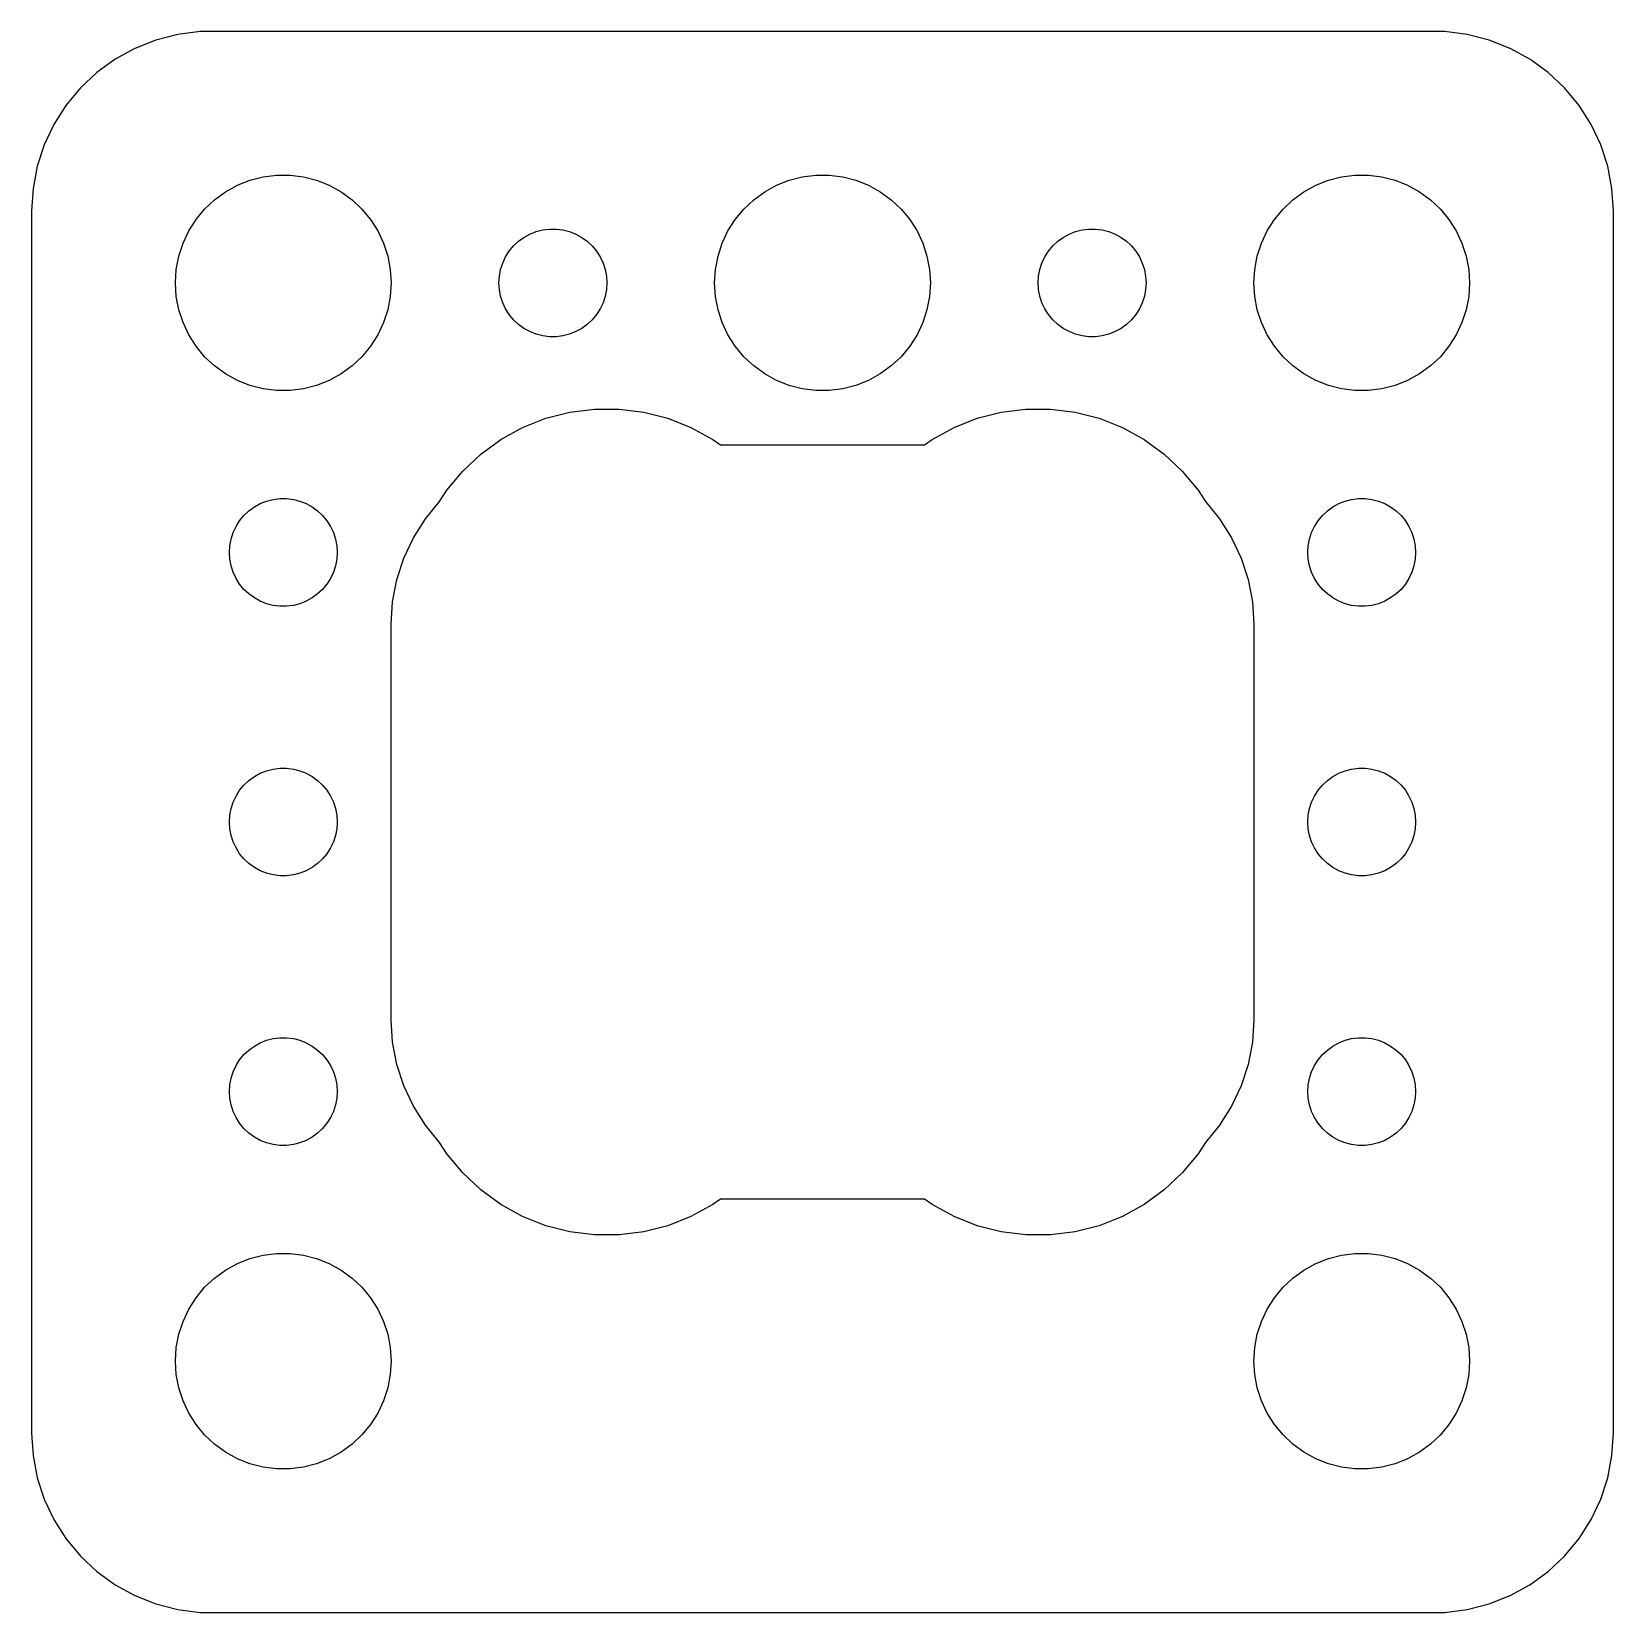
# Model space of a CAD drawing. Header units: metres. Extents: x -22 to 22, y 185 to 436.
# Drawn here: x -22 to 22, y 185.01 to 228.99 of the extents above; entities that cross this region are included whole.
import ezdxf

# ---------------------------------------------------------------- set-up
doc = ezdxf.new("R2010")
doc.units = ezdxf.units.M

msp = doc.modelspace()

# ---------------------------------------------------------------- linework, layer by layer
for p, q in [((-17.9369, 228.911), (-18.5451, 228.755)), ((-17.3139, 228.99), (-17.9369, 228.911)), ((17.3139, 228.99), (-17.3139, 228.99)), ((17.9369, 228.911), (17.3139, 228.99)), ((18.5451, 228.755), (17.9369, 228.911)), ((-19.1289, 228.524), (-19.6791, 228.222)), ((-18.5451, 228.755), (-19.1289, 228.524)), ((19.1289, 228.524), (18.5451, 228.755)), ((19.6791, 228.222), (19.1289, 228.524)), ((-19.6791, 228.222), (-20.1871, 227.853)), ((20.1871, 227.853), (19.6791, 228.222)), ((-20.1871, 227.853), (-20.6448, 227.423)), ((20.6448, 227.423), (20.1871, 227.853)), ((-20.6448, 227.423), (-21.0451, 226.939)), ((21.0451, 226.939), (20.6448, 227.423)), ((-21.0451, 226.939), (-21.3815, 226.409)), ((21.3815, 226.409), (21.0451, 226.939)), ((-21.3815, 226.409), (-21.6489, 225.841)), ((21.6489, 225.841), (21.3815, 226.409)), ((-21.6489, 225.841), (-21.8429, 225.243)), ((21.8429, 225.243), (21.6489, 225.841)), ((-21.8429, 225.243), (-21.9606, 224.627)), ((-16.2773, 224.714), (-15.927, 224.853)), ((-15.927, 224.853), (-15.5621, 224.947)), ((-15.5621, 224.947), (-15.1884, 224.994)), ((-15.1884, 224.994), (-14.8116, 224.994)), ((-14.8116, 224.994), (-14.4379, 224.947)), ((-14.4379, 224.947), (-14.0729, 224.853)), ((-14.0729, 224.853), (-13.7227, 224.714)), ((-1.27733, 224.714), (-0.92705, 224.853)), ((-0.92705, 224.853), (-0.56213, 224.947)), ((-0.56213, 224.947), (-0.18837, 224.994)), ((-0.18837, 224.994), (0.18837, 224.994)), ((0.18837, 224.994), (0.56213, 224.947)), ((0.56213, 224.947), (0.92705, 224.853)), ((0.92705, 224.853), (1.27733, 224.714)), ((13.7227, 224.714), (14.0729, 224.853)), ((14.0729, 224.853), (14.4379, 224.947)), ((14.4379, 224.947), (14.8116, 224.994)), ((14.8116, 224.994), (15.1884, 224.994)), ((15.1884, 224.994), (15.5621, 224.947)), ((15.5621, 224.947), (15.927, 224.853)), ((15.927, 224.853), (16.2773, 224.714)), ((21.9606, 224.627), (21.8429, 225.243)), ((-21.9606, 224.627), (-22, 224)), ((-16.9123, 224.312), (-16.6075, 224.533)), ((-16.6075, 224.533), (-16.2773, 224.714)), ((-13.7227, 224.714), (-13.3925, 224.533)), ((-13.3925, 224.533), (-13.0877, 224.312)), ((-1.91226, 224.312), (-1.60747, 224.533)), ((-1.60747, 224.533), (-1.27733, 224.714)), ((1.27733, 224.714), (1.60747, 224.533)), ((1.60747, 224.533), (1.91226, 224.312)), ((13.0877, 224.312), (13.3925, 224.533)), ((13.3925, 224.533), (13.7227, 224.714)), ((16.2773, 224.714), (16.6075, 224.533)), ((16.6075, 224.533), (16.9123, 224.312)), ((22, 224), (21.9606, 224.627)), ((-22, 224), (-22, 190)), ((-17.427, 223.763), (-17.1869, 224.054)), ((-17.1869, 224.054), (-16.9123, 224.312)), ((-13.0877, 224.312), (-12.8131, 224.054)), ((-12.8131, 224.054), (-12.5729, 223.763)), ((-2.42705, 223.763), (-2.1869, 224.054)), ((-2.1869, 224.054), (-1.91226, 224.312)), ((1.91226, 224.312), (2.1869, 224.054)), ((2.1869, 224.054), (2.42705, 223.763)), ((12.5729, 223.763), (12.8131, 224.054)), ((12.8131, 224.054), (13.0877, 224.312)), ((16.9123, 224.312), (17.1869, 224.054)), ((17.1869, 224.054), (17.427, 223.763)), ((22, 190), (22, 224)), ((-17.6289, 223.445), (-17.427, 223.763)), ((-12.5729, 223.763), (-12.3711, 223.445)), ((-2.62891, 223.445), (-2.42705, 223.763)), ((2.42705, 223.763), (2.62891, 223.445)), ((12.3711, 223.445), (12.5729, 223.763)), ((17.427, 223.763), (17.6289, 223.445)), ((-17.9057, 222.746), (-17.7893, 223.104)), ((-17.7893, 223.104), (-17.6289, 223.445)), ((-12.3711, 223.445), (-12.2107, 223.104)), ((-12.2107, 223.104), (-12.0942, 222.746)), ((-8.59344, 223.027), (-8.45613, 223.156)), ((-8.45613, 223.156), (-8.30373, 223.266)), ((-8.30373, 223.266), (-8.13866, 223.357)), ((-8.13866, 223.357), (-7.96352, 223.427)), ((-7.96352, 223.427), (-7.78107, 223.473)), ((-7.78107, 223.473), (-7.59418, 223.497)), ((-7.59418, 223.497), (-7.40581, 223.497)), ((-7.40581, 223.497), (-7.21892, 223.473)), ((-7.21892, 223.473), (-7.03647, 223.427)), ((-7.03647, 223.427), (-6.86133, 223.357)), ((-6.86133, 223.357), (-6.69626, 223.266)), ((-6.69626, 223.266), (-6.54385, 223.156)), ((-6.54385, 223.156), (-6.40654, 223.027)), ((-2.90575, 222.746), (-2.78932, 223.104)), ((-2.78932, 223.104), (-2.62891, 223.445)), ((2.62891, 223.445), (2.78932, 223.104)), ((2.78932, 223.104), (2.90575, 222.746)), ((6.40654, 223.027), (6.54385, 223.156)), ((6.54385, 223.156), (6.69626, 223.266)), ((6.69626, 223.266), (6.86133, 223.357)), ((6.86133, 223.357), (7.03647, 223.427)), ((7.03647, 223.427), (7.21892, 223.473)), ((7.21892, 223.473), (7.40581, 223.497)), ((7.40581, 223.497), (7.59418, 223.497)), ((7.59418, 223.497), (7.78107, 223.473)), ((7.78107, 223.473), (7.96352, 223.427)), ((7.96352, 223.427), (8.13866, 223.357)), ((8.13866, 223.357), (8.30373, 223.266)), ((8.30373, 223.266), (8.45613, 223.156)), ((8.45613, 223.156), (8.59344, 223.027)), ((12.0942, 222.746), (12.2107, 223.104)), ((12.2107, 223.104), (12.3711, 223.445)), ((17.6289, 223.445), (17.7893, 223.104)), ((17.7893, 223.104), (17.9057, 222.746)), ((-17.9763, 222.376), (-17.9057, 222.746)), ((-12.0942, 222.746), (-12.0237, 222.376)), ((-8.89465, 222.552), (-8.81445, 222.723)), ((-8.81445, 222.723), (-8.71352, 222.882)), ((-8.71352, 222.882), (-8.59344, 223.027)), ((-6.40654, 223.027), (-6.28647, 222.882)), ((-6.28647, 222.882), (-6.18553, 222.723)), ((-6.18553, 222.723), (-6.10533, 222.552)), ((-2.97633, 222.376), (-2.90575, 222.746)), ((2.90575, 222.746), (2.97633, 222.376)), ((6.10533, 222.552), (6.18553, 222.723)), ((6.18553, 222.723), (6.28647, 222.882)), ((6.28647, 222.882), (6.40654, 223.027)), ((8.59344, 223.027), (8.71352, 222.882)), ((8.71352, 222.882), (8.81445, 222.723)), ((8.81445, 222.723), (8.89465, 222.552)), ((12.0237, 222.376), (12.0942, 222.746)), ((17.9057, 222.746), (17.9763, 222.376)), ((-18, 222), (-17.9763, 222.376)), ((-12.0237, 222.376), (-12, 222)), ((-8.98816, 222.188), (-8.95287, 222.373)), ((-8.95287, 222.373), (-8.89465, 222.552)), ((-6.10533, 222.552), (-6.04712, 222.373)), ((-6.04712, 222.373), (-6.01183, 222.188)), ((-3, 222), (-2.97633, 222.376)), ((2.97633, 222.376), (3, 222)), ((6.01183, 222.188), (6.04712, 222.373)), ((6.04712, 222.373), (6.10533, 222.552)), ((8.89465, 222.552), (8.95287, 222.373)), ((8.95287, 222.373), (8.98816, 222.188)), ((12, 222), (12.0237, 222.376)), ((17.9763, 222.376), (18, 222)), ((-17.9763, 221.624), (-18, 222)), ((-12, 222), (-12.0237, 221.624)), ((-9, 222), (-8.98816, 222.188)), ((-8.98816, 221.812), (-9, 222)), ((-8.95287, 221.627), (-8.98816, 221.812)), ((-6.01183, 221.812), (-6.04712, 221.627)), ((-6.01183, 222.188), (-6, 222)), ((-6, 222), (-6.01183, 221.812)), ((-2.97633, 221.624), (-3, 222)), ((3, 222), (2.97633, 221.624)), ((6, 222), (6.01183, 222.188)), ((6.01183, 221.812), (6, 222)), ((6.04712, 221.627), (6.01183, 221.812)), ((8.98816, 221.812), (8.95287, 221.627)), ((8.98816, 222.188), (9, 222)), ((9, 222), (8.98816, 221.812)), ((12.0237, 221.624), (12, 222)), ((18, 222), (17.9763, 221.624)), ((-17.9057, 221.254), (-17.9763, 221.624)), ((-12.0237, 221.624), (-12.0942, 221.254)), ((-8.89465, 221.448), (-8.95287, 221.627)), ((-8.81445, 221.277), (-8.89465, 221.448)), ((-6.10533, 221.448), (-6.18553, 221.277)), ((-6.04712, 221.627), (-6.10533, 221.448)), ((-2.90575, 221.254), (-2.97633, 221.624)), ((2.97633, 221.624), (2.90575, 221.254)), ((6.10533, 221.448), (6.04712, 221.627)), ((6.18553, 221.277), (6.10533, 221.448)), ((8.89465, 221.448), (8.81445, 221.277)), ((8.95287, 221.627), (8.89465, 221.448)), ((12.0942, 221.254), (12.0237, 221.624)), ((17.9763, 221.624), (17.9057, 221.254)), ((-17.7893, 220.896), (-17.9057, 221.254)), ((-17.6289, 220.555), (-17.7893, 220.896)), ((-12.2107, 220.896), (-12.3711, 220.555)), ((-12.0942, 221.254), (-12.2107, 220.896)), ((-8.71352, 221.118), (-8.81445, 221.277)), ((-8.59344, 220.973), (-8.71352, 221.118)), ((-8.45613, 220.844), (-8.59344, 220.973)), ((-6.40654, 220.973), (-6.54385, 220.844)), ((-6.28647, 221.118), (-6.40654, 220.973)), ((-6.18553, 221.277), (-6.28647, 221.118)), ((-2.78932, 220.896), (-2.90575, 221.254)), ((-2.62891, 220.555), (-2.78932, 220.896)), ((2.78932, 220.896), (2.62891, 220.555)), ((2.90575, 221.254), (2.78932, 220.896)), ((6.28647, 221.118), (6.18553, 221.277)), ((6.40654, 220.973), (6.28647, 221.118)), ((6.54385, 220.844), (6.40654, 220.973)), ((8.59344, 220.973), (8.45613, 220.844)), ((8.71352, 221.118), (8.59344, 220.973)), ((8.81445, 221.277), (8.71352, 221.118)), ((12.2107, 220.896), (12.0942, 221.254)), ((12.3711, 220.555), (12.2107, 220.896)), ((17.7893, 220.896), (17.6289, 220.555)), ((17.9057, 221.254), (17.7893, 220.896)), ((-17.427, 220.237), (-17.6289, 220.555)), ((-12.3711, 220.555), (-12.5729, 220.237)), ((-8.30373, 220.734), (-8.45613, 220.844)), ((-8.13866, 220.643), (-8.30373, 220.734)), ((-7.96352, 220.573), (-8.13866, 220.643)), ((-7.78107, 220.527), (-7.96352, 220.573)), ((-7.59418, 220.503), (-7.78107, 220.527)), ((-7.40581, 220.503), (-7.59418, 220.503)), ((-7.21892, 220.527), (-7.40581, 220.503)), ((-7.03647, 220.573), (-7.21892, 220.527)), ((-6.86133, 220.643), (-7.03647, 220.573)), ((-6.69626, 220.734), (-6.86133, 220.643)), ((-6.54385, 220.844), (-6.69626, 220.734)), ((-2.42705, 220.237), (-2.62891, 220.555)), ((2.62891, 220.555), (2.42705, 220.237)), ((6.69626, 220.734), (6.54385, 220.844)), ((6.86133, 220.643), (6.69626, 220.734)), ((7.03647, 220.573), (6.86133, 220.643)), ((7.21892, 220.527), (7.03647, 220.573)), ((7.40581, 220.503), (7.21892, 220.527)), ((7.59418, 220.503), (7.40581, 220.503)), ((7.78107, 220.527), (7.59418, 220.503)), ((7.96352, 220.573), (7.78107, 220.527)), ((8.13866, 220.643), (7.96352, 220.573)), ((8.30373, 220.734), (8.13866, 220.643)), ((8.45613, 220.844), (8.30373, 220.734)), ((12.5729, 220.237), (12.3711, 220.555)), ((17.6289, 220.555), (17.427, 220.237)), ((-17.1869, 219.946), (-17.427, 220.237)), ((-12.5729, 220.237), (-12.8131, 219.946)), ((-2.1869, 219.946), (-2.42705, 220.237)), ((2.42705, 220.237), (2.1869, 219.946)), ((12.8131, 219.946), (12.5729, 220.237)), ((17.427, 220.237), (17.1869, 219.946)), ((-16.9123, 219.688), (-17.1869, 219.946)), ((-16.6075, 219.467), (-16.9123, 219.688)), ((-13.0877, 219.688), (-13.3925, 219.467)), ((-12.8131, 219.946), (-13.0877, 219.688)), ((-1.91226, 219.688), (-2.1869, 219.946)), ((-1.60747, 219.467), (-1.91226, 219.688)), ((1.91226, 219.688), (1.60747, 219.467)), ((2.1869, 219.946), (1.91226, 219.688)), ((13.0877, 219.688), (12.8131, 219.946)), ((13.3925, 219.467), (13.0877, 219.688)), ((16.9123, 219.688), (16.6075, 219.467)), ((17.1869, 219.946), (16.9123, 219.688)), ((-16.2773, 219.286), (-16.6075, 219.467)), ((-15.927, 219.147), (-16.2773, 219.286)), ((-15.5621, 219.053), (-15.927, 219.147)), ((-14.0729, 219.147), (-14.4379, 219.053)), ((-13.7227, 219.286), (-14.0729, 219.147)), ((-13.3925, 219.467), (-13.7227, 219.286)), ((-1.27733, 219.286), (-1.60747, 219.467)), ((-0.92705, 219.147), (-1.27733, 219.286)), ((-0.56213, 219.053), (-0.92705, 219.147)), ((0.92705, 219.147), (0.56213, 219.053)), ((1.27733, 219.286), (0.92705, 219.147)), ((1.60747, 219.467), (1.27733, 219.286)), ((13.7227, 219.286), (13.3925, 219.467)), ((14.0729, 219.147), (13.7227, 219.286)), ((14.4379, 219.053), (14.0729, 219.147)), ((15.927, 219.147), (15.5621, 219.053)), ((16.2773, 219.286), (15.927, 219.147)), ((16.6075, 219.467), (16.2773, 219.286)), ((-15.1884, 219.006), (-15.5621, 219.053)), ((-14.8116, 219.006), (-15.1884, 219.006)), ((-14.4379, 219.053), (-14.8116, 219.006)), ((-0.18837, 219.006), (-0.56213, 219.053)), ((0.18837, 219.006), (-0.18837, 219.006)), ((0.56213, 219.053), (0.18837, 219.006)), ((14.8116, 219.006), (14.4379, 219.053)), ((15.1884, 219.006), (14.8116, 219.006)), ((15.5621, 219.053), (15.1884, 219.006)), ((-7.69958, 218.231), (-7.03059, 218.403)), ((-7.03059, 218.403), (-6.34534, 218.489)), ((-6.34534, 218.489), (-5.65465, 218.489)), ((-5.65465, 218.489), (-4.96939, 218.403)), ((-4.96939, 218.403), (-4.3004, 218.231)), ((4.3004, 218.231), (4.96939, 218.403)), ((4.96939, 218.403), (5.65465, 218.489)), ((5.65465, 218.489), (6.34534, 218.489)), ((6.34534, 218.489), (7.03059, 218.403)), ((7.03059, 218.403), (7.69958, 218.231)), ((-8.94704, 217.644), (-8.34178, 217.977)), ((-8.34178, 217.977), (-7.69958, 218.231)), ((-4.3004, 218.231), (-3.6582, 217.977)), ((-3.6582, 217.977), (-3.05295, 217.644)), ((3.05295, 217.644), (3.6582, 217.977)), ((3.6582, 217.977), (4.3004, 218.231)), ((7.69958, 218.231), (8.34178, 217.977)), ((8.34178, 217.977), (8.94704, 217.644)), ((-9.50583, 217.238), (-8.94704, 217.644)), ((-3.05295, 217.644), (-2.84143, 217.49)), ((-2.84143, 217.49), (2.84143, 217.49)), ((2.84143, 217.49), (3.05295, 217.644)), ((8.94704, 217.644), (9.50583, 217.238)), ((-10.0093, 216.765), (-9.50583, 217.238)), ((9.50583, 217.238), (10.0093, 216.765)), ((-10.4496, 216.233), (-10.0093, 216.765)), ((10.0093, 216.765), (10.4496, 216.233)), ((-10.6514, 215.915), (-10.4496, 216.233)), ((10.4496, 216.233), (10.6514, 215.915)), ((-16.0934, 215.527), (-15.9561, 215.656)), ((-15.9561, 215.656), (-15.8037, 215.766)), ((-15.8037, 215.766), (-15.6387, 215.857)), ((-15.6387, 215.857), (-15.4635, 215.927)), ((-15.4635, 215.927), (-15.2811, 215.973)), ((-15.2811, 215.973), (-15.0942, 215.997)), ((-15.0942, 215.997), (-14.9058, 215.997)), ((-14.9058, 215.997), (-14.7189, 215.973)), ((-14.7189, 215.973), (-14.5365, 215.927)), ((-14.5365, 215.927), (-14.3613, 215.857)), ((-14.3613, 215.857), (-14.1963, 215.766)), ((-14.1963, 215.766), (-14.0439, 215.656)), ((-14.0439, 215.656), (-13.9065, 215.527)), ((-11.0451, 215.439), (-10.6514, 215.915)), ((10.6514, 215.915), (11.0451, 215.439)), ((13.9065, 215.527), (14.0439, 215.656)), ((14.0439, 215.656), (14.1963, 215.766)), ((14.1963, 215.766), (14.3613, 215.857)), ((14.3613, 215.857), (14.5365, 215.927)), ((14.5365, 215.927), (14.7189, 215.973)), ((14.7189, 215.973), (14.9058, 215.997)), ((14.9058, 215.997), (15.0942, 215.997)), ((15.0942, 215.997), (15.2811, 215.973)), ((15.2811, 215.973), (15.4635, 215.927)), ((15.4635, 215.927), (15.6387, 215.857)), ((15.6387, 215.857), (15.8037, 215.766)), ((15.8037, 215.766), (15.9561, 215.656)), ((15.9561, 215.656), (16.0934, 215.527)), ((-16.3947, 215.052), (-16.3145, 215.223)), ((-16.3145, 215.223), (-16.2135, 215.382)), ((-16.2135, 215.382), (-16.0934, 215.527)), ((-13.9065, 215.527), (-13.7865, 215.382)), ((-13.7865, 215.382), (-13.6855, 215.223)), ((-13.6855, 215.223), (-13.6053, 215.052)), ((-11.3815, 214.909), (-11.0451, 215.439)), ((11.0451, 215.439), (11.3815, 214.909)), ((13.6053, 215.052), (13.6855, 215.223)), ((13.6855, 215.223), (13.7865, 215.382)), ((13.7865, 215.382), (13.9065, 215.527)), ((16.0934, 215.527), (16.2135, 215.382)), ((16.2135, 215.382), (16.3145, 215.223)), ((16.3145, 215.223), (16.3947, 215.052)), ((-16.4882, 214.688), (-16.4529, 214.873)), ((-16.4529, 214.873), (-16.3947, 215.052)), ((-13.6053, 215.052), (-13.5471, 214.873)), ((-13.5471, 214.873), (-13.5118, 214.688)), ((-11.6489, 214.341), (-11.3815, 214.909)), ((11.3815, 214.909), (11.6489, 214.341)), ((13.5118, 214.688), (13.5471, 214.873)), ((13.5471, 214.873), (13.6053, 215.052)), ((16.3947, 215.052), (16.4529, 214.873)), ((16.4529, 214.873), (16.4882, 214.688)), ((-16.5, 214.5), (-16.4882, 214.688)), ((-16.4882, 214.312), (-16.5, 214.5)), ((-16.4529, 214.127), (-16.4882, 214.312)), ((-13.5118, 214.312), (-13.5471, 214.127)), ((-13.5118, 214.688), (-13.5, 214.5)), ((-13.5, 214.5), (-13.5118, 214.312)), ((-11.8429, 213.743), (-11.6489, 214.341)), ((11.6489, 214.341), (11.8429, 213.743)), ((13.5, 214.5), (13.5118, 214.688)), ((13.5118, 214.312), (13.5, 214.5)), ((13.5471, 214.127), (13.5118, 214.312)), ((16.4882, 214.312), (16.4529, 214.127)), ((16.4882, 214.688), (16.5, 214.5)), ((16.5, 214.5), (16.4882, 214.312)), ((-16.3947, 213.948), (-16.4529, 214.127)), ((-16.3145, 213.777), (-16.3947, 213.948)), ((-13.6053, 213.948), (-13.6855, 213.777)), ((-13.5471, 214.127), (-13.6053, 213.948)), ((13.6053, 213.948), (13.5471, 214.127)), ((13.6855, 213.777), (13.6053, 213.948)), ((16.3947, 213.948), (16.3145, 213.777)), ((16.4529, 214.127), (16.3947, 213.948)), ((-16.2135, 213.618), (-16.3145, 213.777)), ((-16.0934, 213.473), (-16.2135, 213.618)), ((-15.9561, 213.344), (-16.0934, 213.473)), ((-13.9065, 213.473), (-14.0439, 213.344)), ((-13.7865, 213.618), (-13.9065, 213.473)), ((-13.6855, 213.777), (-13.7865, 213.618)), ((-11.9606, 213.127), (-11.8429, 213.743)), ((11.8429, 213.743), (11.9606, 213.127)), ((13.7865, 213.618), (13.6855, 213.777)), ((13.9065, 213.473), (13.7865, 213.618)), ((14.0439, 213.344), (13.9065, 213.473)), ((16.0934, 213.473), (15.9561, 213.344)), ((16.2135, 213.618), (16.0934, 213.473)), ((16.3145, 213.777), (16.2135, 213.618)), ((-15.8037, 213.234), (-15.9561, 213.344)), ((-15.6387, 213.143), (-15.8037, 213.234)), ((-15.4635, 213.073), (-15.6387, 213.143)), ((-15.2811, 213.027), (-15.4635, 213.073)), ((-15.0942, 213.003), (-15.2811, 213.027)), ((-14.9058, 213.003), (-15.0942, 213.003)), ((-14.7189, 213.027), (-14.9058, 213.003)), ((-14.5365, 213.073), (-14.7189, 213.027)), ((-14.3613, 213.143), (-14.5365, 213.073)), ((-14.1963, 213.234), (-14.3613, 213.143)), ((-14.0439, 213.344), (-14.1963, 213.234)), ((-12, 212.5), (-11.9606, 213.127)), ((11.9606, 213.127), (12, 212.5)), ((14.1963, 213.234), (14.0439, 213.344)), ((14.3613, 213.143), (14.1963, 213.234)), ((14.5365, 213.073), (14.3613, 213.143)), ((14.7189, 213.027), (14.5365, 213.073)), ((14.9058, 213.003), (14.7189, 213.027)), ((15.0942, 213.003), (14.9058, 213.003)), ((15.2811, 213.027), (15.0942, 213.003)), ((15.4635, 213.073), (15.2811, 213.027)), ((15.6387, 213.143), (15.4635, 213.073)), ((15.8037, 213.234), (15.6387, 213.143)), ((15.9561, 213.344), (15.8037, 213.234)), ((-12, 201.5), (-12, 212.5)), ((12, 212.5), (12, 201.5)), ((-16.0934, 208.027), (-15.9561, 208.156)), ((-15.9561, 208.156), (-15.8037, 208.266)), ((-15.8037, 208.266), (-15.6387, 208.357)), ((-15.6387, 208.357), (-15.4635, 208.427)), ((-15.4635, 208.427), (-15.2811, 208.473)), ((-15.2811, 208.473), (-15.0942, 208.497)), ((-15.0942, 208.497), (-14.9058, 208.497)), ((-14.9058, 208.497), (-14.7189, 208.473)), ((-14.7189, 208.473), (-14.5365, 208.427)), ((-14.5365, 208.427), (-14.3613, 208.357)), ((-14.3613, 208.357), (-14.1963, 208.266)), ((-14.1963, 208.266), (-14.0439, 208.156)), ((-14.0439, 208.156), (-13.9065, 208.027)), ((13.9065, 208.027), (14.0439, 208.156)), ((14.0439, 208.156), (14.1963, 208.266)), ((14.1963, 208.266), (14.3613, 208.357)), ((14.3613, 208.357), (14.5365, 208.427)), ((14.5365, 208.427), (14.7189, 208.473)), ((14.7189, 208.473), (14.9058, 208.497)), ((14.9058, 208.497), (15.0942, 208.497)), ((15.0942, 208.497), (15.2811, 208.473)), ((15.2811, 208.473), (15.4635, 208.427)), ((15.4635, 208.427), (15.6387, 208.357)), ((15.6387, 208.357), (15.8037, 208.266)), ((15.8037, 208.266), (15.9561, 208.156)), ((15.9561, 208.156), (16.0934, 208.027)), ((-16.3947, 207.552), (-16.3145, 207.723)), ((-16.3145, 207.723), (-16.2135, 207.882)), ((-16.2135, 207.882), (-16.0934, 208.027)), ((-13.9065, 208.027), (-13.7865, 207.882)), ((-13.7865, 207.882), (-13.6855, 207.723)), ((-13.6855, 207.723), (-13.6053, 207.552)), ((13.6053, 207.552), (13.6855, 207.723)), ((13.6855, 207.723), (13.7865, 207.882)), ((13.7865, 207.882), (13.9065, 208.027)), ((16.0934, 208.027), (16.2135, 207.882)), ((16.2135, 207.882), (16.3145, 207.723)), ((16.3145, 207.723), (16.3947, 207.552)), ((-16.4882, 207.188), (-16.4529, 207.373)), ((-16.4529, 207.373), (-16.3947, 207.552)), ((-13.6053, 207.552), (-13.5471, 207.373)), ((-13.5471, 207.373), (-13.5118, 207.188)), ((13.5118, 207.188), (13.5471, 207.373)), ((13.5471, 207.373), (13.6053, 207.552)), ((16.3947, 207.552), (16.4529, 207.373)), ((16.4529, 207.373), (16.4882, 207.188)), ((-16.5, 207), (-16.4882, 207.188)), ((-16.4882, 206.812), (-16.5, 207)), ((-16.4529, 206.627), (-16.4882, 206.812)), ((-13.5118, 206.812), (-13.5471, 206.627)), ((-13.5118, 207.188), (-13.5, 207)), ((-13.5, 207), (-13.5118, 206.812)), ((13.5, 207), (13.5118, 207.188)), ((13.5118, 206.812), (13.5, 207)), ((13.5471, 206.627), (13.5118, 206.812)), ((16.4882, 206.812), (16.4529, 206.627)), ((16.4882, 207.188), (16.5, 207)), ((16.5, 207), (16.4882, 206.812)), ((-16.3947, 206.448), (-16.4529, 206.627)), ((-16.3145, 206.277), (-16.3947, 206.448)), ((-13.6053, 206.448), (-13.6855, 206.277)), ((-13.5471, 206.627), (-13.6053, 206.448)), ((13.6053, 206.448), (13.5471, 206.627)), ((13.6855, 206.277), (13.6053, 206.448)), ((16.3947, 206.448), (16.3145, 206.277)), ((16.4529, 206.627), (16.3947, 206.448)), ((-16.2135, 206.118), (-16.3145, 206.277)), ((-16.0934, 205.973), (-16.2135, 206.118)), ((-15.9561, 205.844), (-16.0934, 205.973)), ((-13.9065, 205.973), (-14.0439, 205.844)), ((-13.7865, 206.118), (-13.9065, 205.973)), ((-13.6855, 206.277), (-13.7865, 206.118)), ((13.7865, 206.118), (13.6855, 206.277)), ((13.9065, 205.973), (13.7865, 206.118)), ((14.0439, 205.844), (13.9065, 205.973)), ((16.0934, 205.973), (15.9561, 205.844)), ((16.2135, 206.118), (16.0934, 205.973)), ((16.3145, 206.277), (16.2135, 206.118)), ((-15.8037, 205.734), (-15.9561, 205.844)), ((-15.6387, 205.643), (-15.8037, 205.734)), ((-15.4635, 205.573), (-15.6387, 205.643)), ((-15.2811, 205.527), (-15.4635, 205.573)), ((-15.0942, 205.503), (-15.2811, 205.527)), ((-14.9058, 205.503), (-15.0942, 205.503)), ((-14.7189, 205.527), (-14.9058, 205.503)), ((-14.5365, 205.573), (-14.7189, 205.527)), ((-14.3613, 205.643), (-14.5365, 205.573)), ((-14.1963, 205.734), (-14.3613, 205.643)), ((-14.0439, 205.844), (-14.1963, 205.734)), ((14.1963, 205.734), (14.0439, 205.844)), ((14.3613, 205.643), (14.1963, 205.734)), ((14.5365, 205.573), (14.3613, 205.643)), ((14.7189, 205.527), (14.5365, 205.573)), ((14.9058, 205.503), (14.7189, 205.527)), ((15.0942, 205.503), (14.9058, 205.503)), ((15.2811, 205.527), (15.0942, 205.503)), ((15.4635, 205.573), (15.2811, 205.527)), ((15.6387, 205.643), (15.4635, 205.573)), ((15.8037, 205.734), (15.6387, 205.643)), ((15.9561, 205.844), (15.8037, 205.734)), ((-11.9606, 200.873), (-12, 201.5)), ((12, 201.5), (11.9606, 200.873)), ((-16.0934, 200.527), (-15.9561, 200.656)), ((-15.9561, 200.656), (-15.8037, 200.766)), ((-15.8037, 200.766), (-15.6387, 200.857)), ((-15.6387, 200.857), (-15.4635, 200.927)), ((-15.4635, 200.927), (-15.2811, 200.973)), ((-15.2811, 200.973), (-15.0942, 200.997)), ((-15.0942, 200.997), (-14.9058, 200.997)), ((-14.9058, 200.997), (-14.7189, 200.973)), ((-14.7189, 200.973), (-14.5365, 200.927)), ((-14.5365, 200.927), (-14.3613, 200.857)), ((-14.3613, 200.857), (-14.1963, 200.766)), ((-14.1963, 200.766), (-14.0439, 200.656)), ((-14.0439, 200.656), (-13.9065, 200.527)), ((-11.8429, 200.257), (-11.9606, 200.873)), ((11.9606, 200.873), (11.8429, 200.257)), ((13.9065, 200.527), (14.0439, 200.656)), ((14.0439, 200.656), (14.1963, 200.766)), ((14.1963, 200.766), (14.3613, 200.857)), ((14.3613, 200.857), (14.5365, 200.927)), ((14.5365, 200.927), (14.7189, 200.973)), ((14.7189, 200.973), (14.9058, 200.997)), ((14.9058, 200.997), (15.0942, 200.997)), ((15.0942, 200.997), (15.2811, 200.973)), ((15.2811, 200.973), (15.4635, 200.927)), ((15.4635, 200.927), (15.6387, 200.857)), ((15.6387, 200.857), (15.8037, 200.766)), ((15.8037, 200.766), (15.9561, 200.656)), ((15.9561, 200.656), (16.0934, 200.527)), ((-16.3947, 200.052), (-16.3145, 200.223)), ((-16.3145, 200.223), (-16.2135, 200.382)), ((-16.2135, 200.382), (-16.0934, 200.527)), ((-13.9065, 200.527), (-13.7865, 200.382)), ((-13.7865, 200.382), (-13.6855, 200.223)), ((-13.6855, 200.223), (-13.6053, 200.052)), ((-11.6489, 199.659), (-11.8429, 200.257)), ((11.8429, 200.257), (11.6489, 199.659)), ((13.6053, 200.052), (13.6855, 200.223)), ((13.6855, 200.223), (13.7865, 200.382)), ((13.7865, 200.382), (13.9065, 200.527)), ((16.0934, 200.527), (16.2135, 200.382)), ((16.2135, 200.382), (16.3145, 200.223)), ((16.3145, 200.223), (16.3947, 200.052)), ((-16.4882, 199.688), (-16.4529, 199.873)), ((-16.4529, 199.873), (-16.3947, 200.052)), ((-13.6053, 200.052), (-13.5471, 199.873)), ((-13.5471, 199.873), (-13.5118, 199.688)), ((13.5118, 199.688), (13.5471, 199.873)), ((13.5471, 199.873), (13.6053, 200.052)), ((16.3947, 200.052), (16.4529, 199.873)), ((16.4529, 199.873), (16.4882, 199.688)), ((-16.5, 199.5), (-16.4882, 199.688)), ((-16.4882, 199.312), (-16.5, 199.5)), ((-13.5118, 199.688), (-13.5, 199.5)), ((-13.5, 199.5), (-13.5118, 199.312)), ((-11.3815, 199.091), (-11.6489, 199.659)), ((11.6489, 199.659), (11.3815, 199.091)), ((13.5, 199.5), (13.5118, 199.688)), ((13.5118, 199.312), (13.5, 199.5)), ((16.4882, 199.688), (16.5, 199.5)), ((16.5, 199.5), (16.4882, 199.312)), ((-16.4529, 199.127), (-16.4882, 199.312)), ((-16.3947, 198.948), (-16.4529, 199.127)), ((-16.3145, 198.777), (-16.3947, 198.948)), ((-13.6053, 198.948), (-13.6855, 198.777)), ((-13.5471, 199.127), (-13.6053, 198.948)), ((-13.5118, 199.312), (-13.5471, 199.127)), ((-11.0451, 198.561), (-11.3815, 199.091)), ((11.3815, 199.091), (11.0451, 198.561)), ((13.5471, 199.127), (13.5118, 199.312)), ((13.6053, 198.948), (13.5471, 199.127)), ((13.6855, 198.777), (13.6053, 198.948)), ((16.3947, 198.948), (16.3145, 198.777)), ((16.4529, 199.127), (16.3947, 198.948)), ((16.4882, 199.312), (16.4529, 199.127)), ((-16.2135, 198.618), (-16.3145, 198.777)), ((-16.0934, 198.473), (-16.2135, 198.618)), ((-15.9561, 198.344), (-16.0934, 198.473)), ((-13.9065, 198.473), (-14.0439, 198.344)), ((-13.7865, 198.618), (-13.9065, 198.473)), ((-13.6855, 198.777), (-13.7865, 198.618)), ((-10.6514, 198.085), (-11.0451, 198.561)), ((11.0451, 198.561), (10.6514, 198.085)), ((13.7865, 198.618), (13.6855, 198.777)), ((13.9065, 198.473), (13.7865, 198.618)), ((14.0439, 198.344), (13.9065, 198.473)), ((16.0934, 198.473), (15.9561, 198.344)), ((16.2135, 198.618), (16.0934, 198.473)), ((16.3145, 198.777), (16.2135, 198.618)), ((-15.8037, 198.234), (-15.9561, 198.344)), ((-15.6387, 198.143), (-15.8037, 198.234)), ((-15.4635, 198.073), (-15.6387, 198.143)), ((-15.2811, 198.027), (-15.4635, 198.073)), ((-15.0942, 198.003), (-15.2811, 198.027)), ((-14.9058, 198.003), (-15.0942, 198.003)), ((-14.7189, 198.027), (-14.9058, 198.003)), ((-14.5365, 198.073), (-14.7189, 198.027)), ((-14.3613, 198.143), (-14.5365, 198.073)), ((-14.1963, 198.234), (-14.3613, 198.143)), ((-14.0439, 198.344), (-14.1963, 198.234)), ((-10.4496, 197.767), (-10.6514, 198.085)), ((10.6514, 198.085), (10.4496, 197.767)), ((14.1963, 198.234), (14.0439, 198.344)), ((14.3613, 198.143), (14.1963, 198.234)), ((14.5365, 198.073), (14.3613, 198.143)), ((14.7189, 198.027), (14.5365, 198.073)), ((14.9058, 198.003), (14.7189, 198.027)), ((15.0942, 198.003), (14.9058, 198.003)), ((15.2811, 198.027), (15.0942, 198.003)), ((15.4635, 198.073), (15.2811, 198.027)), ((15.6387, 198.143), (15.4635, 198.073)), ((15.8037, 198.234), (15.6387, 198.143)), ((15.9561, 198.344), (15.8037, 198.234)), ((-10.0093, 197.235), (-10.4496, 197.767)), ((10.4496, 197.767), (10.0093, 197.235)), ((-9.50583, 196.762), (-10.0093, 197.235)), ((10.0093, 197.235), (9.50583, 196.762)), ((-8.94704, 196.356), (-9.50583, 196.762)), ((9.50583, 196.762), (8.94704, 196.356)), ((-8.34178, 196.023), (-8.94704, 196.356)), ((-3.05295, 196.356), (-3.6582, 196.023)), ((-2.84143, 196.51), (-3.05295, 196.356)), ((2.84143, 196.51), (-2.84143, 196.51)), ((3.05295, 196.356), (2.84143, 196.51)), ((3.6582, 196.023), (3.05295, 196.356)), ((8.94704, 196.356), (8.34178, 196.023)), ((-7.69958, 195.769), (-8.34178, 196.023)), ((-3.6582, 196.023), (-4.3004, 195.769)), ((4.3004, 195.769), (3.6582, 196.023)), ((8.34178, 196.023), (7.69958, 195.769)), ((-7.03059, 195.597), (-7.69958, 195.769)), ((-6.34534, 195.511), (-7.03059, 195.597)), ((-5.65465, 195.511), (-6.34534, 195.511)), ((-4.96939, 195.597), (-5.65465, 195.511)), ((-4.3004, 195.769), (-4.96939, 195.597)), ((4.96939, 195.597), (4.3004, 195.769)), ((5.65465, 195.511), (4.96939, 195.597)), ((6.34534, 195.511), (5.65465, 195.511)), ((7.03059, 195.597), (6.34534, 195.511)), ((7.69958, 195.769), (7.03059, 195.597)), ((-15.927, 194.853), (-15.5621, 194.947)), ((-15.5621, 194.947), (-15.1884, 194.994)), ((-15.1884, 194.994), (-14.8116, 194.994)), ((-14.8116, 194.994), (-14.4379, 194.947)), ((-14.4379, 194.947), (-14.0729, 194.853)), ((14.0729, 194.853), (14.4379, 194.947)), ((14.4379, 194.947), (14.8116, 194.994)), ((14.8116, 194.994), (15.1884, 194.994)), ((15.1884, 194.994), (15.5621, 194.947)), ((15.5621, 194.947), (15.927, 194.853)), ((-16.9123, 194.312), (-16.6075, 194.533)), ((-16.6075, 194.533), (-16.2773, 194.714)), ((-16.2773, 194.714), (-15.927, 194.853)), ((-14.0729, 194.853), (-13.7227, 194.714)), ((-13.7227, 194.714), (-13.3925, 194.533)), ((-13.3925, 194.533), (-13.0877, 194.312)), ((13.0877, 194.312), (13.3925, 194.533)), ((13.3925, 194.533), (13.7227, 194.714)), ((13.7227, 194.714), (14.0729, 194.853)), ((15.927, 194.853), (16.2773, 194.714)), ((16.2773, 194.714), (16.6075, 194.533)), ((16.6075, 194.533), (16.9123, 194.312)), ((-17.427, 193.763), (-17.1869, 194.054)), ((-17.1869, 194.054), (-16.9123, 194.312)), ((-13.0877, 194.312), (-12.8131, 194.054)), ((-12.8131, 194.054), (-12.5729, 193.763)), ((12.5729, 193.763), (12.8131, 194.054)), ((12.8131, 194.054), (13.0877, 194.312)), ((16.9123, 194.312), (17.1869, 194.054)), ((17.1869, 194.054), (17.427, 193.763)), ((-17.6289, 193.445), (-17.427, 193.763)), ((-12.5729, 193.763), (-12.3711, 193.445)), ((12.3711, 193.445), (12.5729, 193.763)), ((17.427, 193.763), (17.6289, 193.445)), ((-17.7893, 193.104), (-17.6289, 193.445)), ((-12.3711, 193.445), (-12.2107, 193.104)), ((12.2107, 193.104), (12.3711, 193.445)), ((17.6289, 193.445), (17.7893, 193.104)), ((-17.9763, 192.376), (-17.9057, 192.746)), ((-17.9057, 192.746), (-17.7893, 193.104)), ((-12.2107, 193.104), (-12.0942, 192.746)), ((-12.0942, 192.746), (-12.0237, 192.376)), ((12.0237, 192.376), (12.0942, 192.746)), ((12.0942, 192.746), (12.2107, 193.104)), ((17.7893, 193.104), (17.9057, 192.746)), ((17.9057, 192.746), (17.9763, 192.376)), ((-18, 192), (-17.9763, 192.376)), ((-12.0237, 192.376), (-12, 192)), ((12, 192), (12.0237, 192.376)), ((17.9763, 192.376), (18, 192)), ((-17.9763, 191.624), (-18, 192)), ((-12, 192), (-12.0237, 191.624)), ((12.0237, 191.624), (12, 192)), ((18, 192), (17.9763, 191.624)), ((-17.9057, 191.254), (-17.9763, 191.624)), ((-12.0237, 191.624), (-12.0942, 191.254)), ((12.0942, 191.254), (12.0237, 191.624)), ((17.9763, 191.624), (17.9057, 191.254)), ((-17.7893, 190.896), (-17.9057, 191.254)), ((-12.0942, 191.254), (-12.2107, 190.896)), ((12.2107, 190.896), (12.0942, 191.254)), ((17.9057, 191.254), (17.7893, 190.896)), ((-17.6289, 190.555), (-17.7893, 190.896)), ((-17.427, 190.237), (-17.6289, 190.555)), ((-12.3711, 190.555), (-12.5729, 190.237)), ((-12.2107, 190.896), (-12.3711, 190.555)), ((12.3711, 190.555), (12.2107, 190.896)), ((12.5729, 190.237), (12.3711, 190.555)), ((17.6289, 190.555), (17.427, 190.237)), ((17.7893, 190.896), (17.6289, 190.555)), ((-17.1869, 189.946), (-17.427, 190.237)), ((-12.5729, 190.237), (-12.8131, 189.946)), ((12.8131, 189.946), (12.5729, 190.237)), ((17.427, 190.237), (17.1869, 189.946)), ((-22, 190), (-21.9606, 189.373)), ((-16.9123, 189.688), (-17.1869, 189.946)), ((-16.6075, 189.467), (-16.9123, 189.688)), ((-13.0877, 189.688), (-13.3925, 189.467)), ((-12.8131, 189.946), (-13.0877, 189.688)), ((13.0877, 189.688), (12.8131, 189.946)), ((13.3925, 189.467), (13.0877, 189.688)), ((16.9123, 189.688), (16.6075, 189.467)), ((17.1869, 189.946), (16.9123, 189.688)), ((21.9606, 189.373), (22, 190)), ((-21.9606, 189.373), (-21.8429, 188.757)), ((-16.2773, 189.286), (-16.6075, 189.467)), ((-15.927, 189.147), (-16.2773, 189.286)), ((-13.7227, 189.286), (-14.0729, 189.147)), ((-13.3925, 189.467), (-13.7227, 189.286)), ((13.7227, 189.286), (13.3925, 189.467)), ((14.0729, 189.147), (13.7227, 189.286)), ((16.2773, 189.286), (15.927, 189.147)), ((16.6075, 189.467), (16.2773, 189.286)), ((21.8429, 188.757), (21.9606, 189.373)), ((-15.5621, 189.053), (-15.927, 189.147)), ((-15.1884, 189.006), (-15.5621, 189.053)), ((-14.8116, 189.006), (-15.1884, 189.006)), ((-14.4379, 189.053), (-14.8116, 189.006)), ((-14.0729, 189.147), (-14.4379, 189.053)), ((14.4379, 189.053), (14.0729, 189.147)), ((14.8116, 189.006), (14.4379, 189.053)), ((15.1884, 189.006), (14.8116, 189.006)), ((15.5621, 189.053), (15.1884, 189.006)), ((15.927, 189.147), (15.5621, 189.053)), ((-21.8429, 188.757), (-21.6489, 188.159)), ((21.6489, 188.159), (21.8429, 188.757)), ((-21.6489, 188.159), (-21.3815, 187.591)), ((21.3815, 187.591), (21.6489, 188.159)), ((-21.3815, 187.591), (-21.0451, 187.061)), ((21.0451, 187.061), (21.3815, 187.591)), ((-21.0451, 187.061), (-20.6448, 186.577)), ((20.6448, 186.577), (21.0451, 187.061)), ((-20.6448, 186.577), (-20.1871, 186.147)), ((20.1871, 186.147), (20.6448, 186.577)), ((-20.1871, 186.147), (-19.6791, 185.778)), ((19.6791, 185.778), (20.1871, 186.147)), ((-19.6791, 185.778), (-19.1289, 185.476)), ((19.1289, 185.476), (19.6791, 185.778)), ((-19.1289, 185.476), (-18.5451, 185.245)), ((-18.5451, 185.245), (-17.9369, 185.089)), ((17.9369, 185.089), (18.5451, 185.245)), ((18.5451, 185.245), (19.1289, 185.476)), ((-17.9369, 185.089), (-17.3139, 185.01)), ((-17.3139, 185.01), (17.3139, 185.01)), ((17.3139, 185.01), (17.9369, 185.089))]:
    msp.add_line(p, q)

doc.saveas('drawing.dxf')
